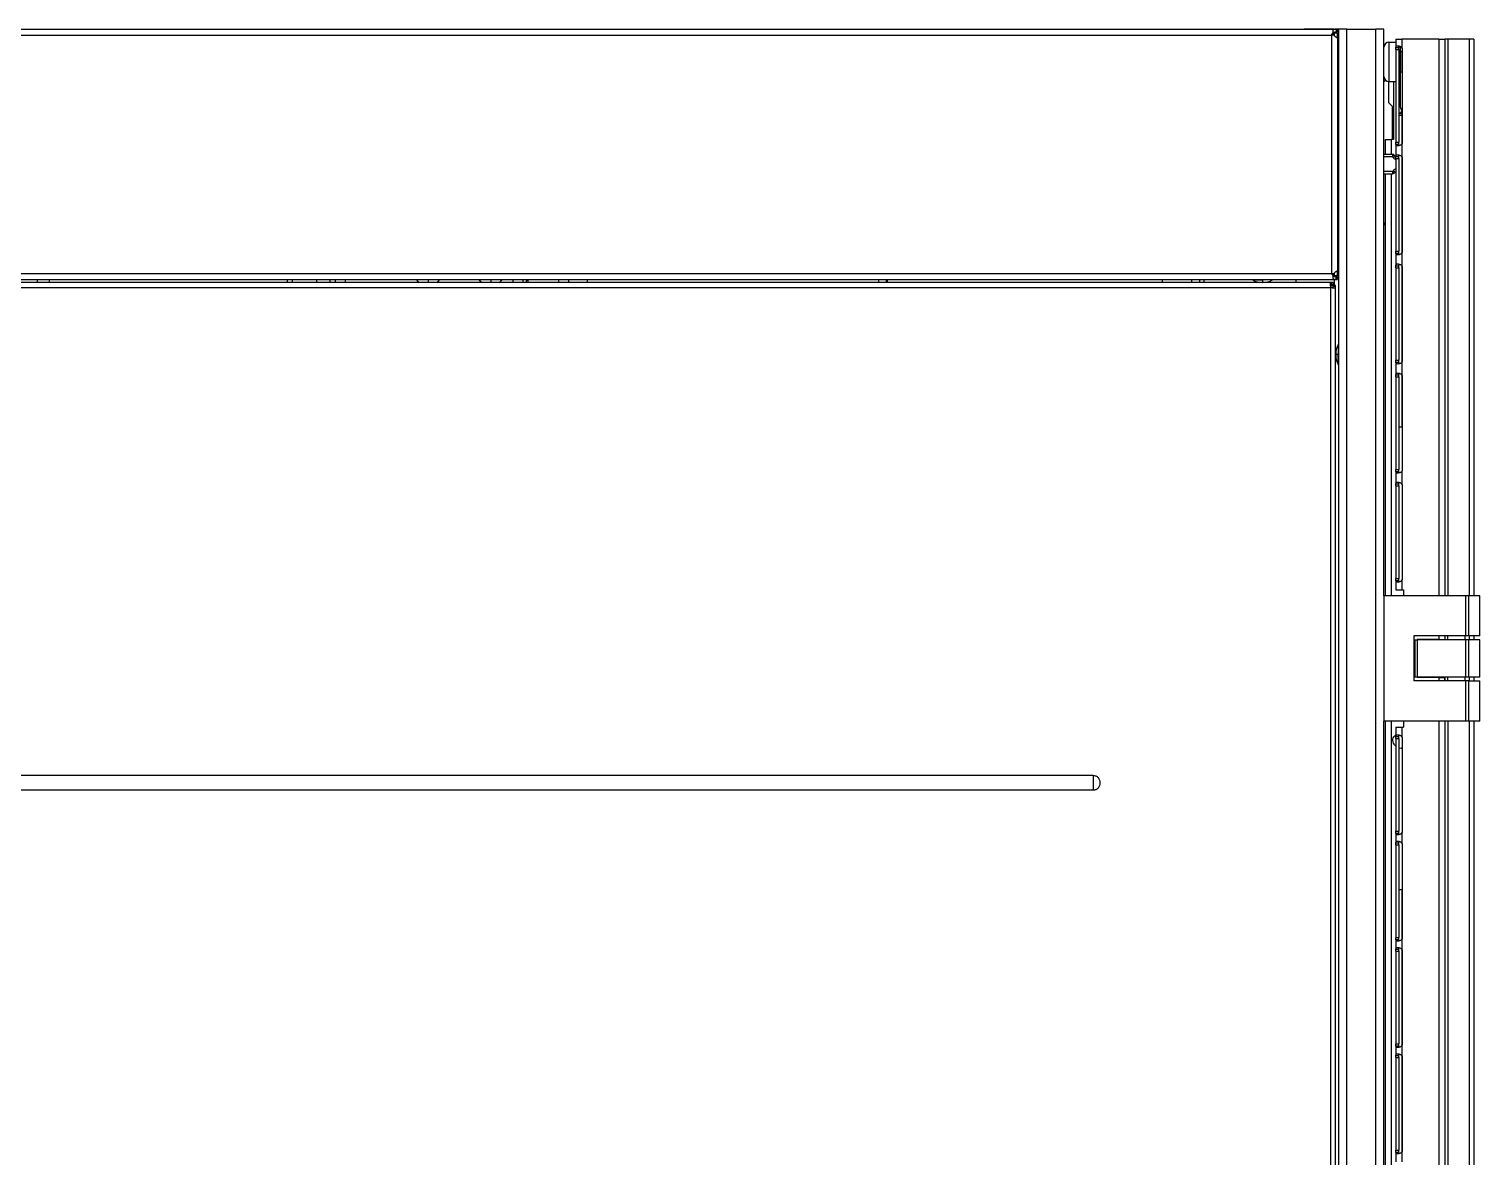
# Model space of a CAD drawing. Header units: millimetres. Extents: x 167 to 1022, y 285 to 720.
# Drawn here: x 963.5 to 1021.5, y 439.1 to 484.1 of the extents above; entities that cross this region are included whole.
import ezdxf

# ---------------------------------------------------------------- set-up
doc = ezdxf.new("R2010")
doc.units = ezdxf.units.MM

msp = doc.modelspace()

# ---------------------------------------------------------------- linework, layer by layer
at = {"color": 7, "linetype": 'Continuous', "lineweight": 25}
for p, q in [((906.869, 484.129), (1015.771, 484.129)), ((1014.495, 484.139), (1014.505, 484.129)), ((1015.695, 484.139), (1014.495, 484.139)), ((1014.495, 484.139), (1014.495, 484.139)), ((1014.505, 484.129), (1014.495, 484.139)), ((1015.58, 483.889), (1015.632, 483.97)), ((1015.58, 483.889), (1015.632, 483.929)), ((1015.58, 483.889), (1015.665, 483.91)), ((1015.665, 483.91), (1015.622, 483.91)), ((1015.632, 483.97), (1015.632, 483.929)), ((1015.68, 483.889), (1015.68, 483.998)), ((1015.685, 484.129), (1015.695, 484.139)), ((1015.7, 483.979), (1015.7, 483.999)), ((1015.82, 483.979), (1015.7, 483.979)), ((1015.7, 483.86), (1015.7, 483.979)), ((1015.771, 484.129), (1015.771, 484.009)), ((1015.82, 484.129), (1015.771, 484.129)), ((1015.82, 484.009), (1015.771, 484.009)), ((1015.82, 484.129), (1015.82, 484.009)), ((1015.87, 484.129), (1015.82, 484.129)), ((1015.82, 483.792), (1015.82, 483.979)), ((1015.87, 288.629), (1015.87, 484.129)), ((1016.19, 484.129), (1015.87, 484.129)), ((1016.19, 288.629), (1016.19, 484.129)), ((1016.19, 484.129), (1017.35, 484.129)), ((1017.35, 288.629), (1017.35, 484.129)), ((1017.67, 484.129), (1017.35, 484.129)), ((1017.67, 461.479), (1017.67, 484.129)), ((907.06, 483.889), (1015.58, 483.889)), ((1015.58, 483.889), (1015.58, 474.369)), ((1015.82, 483.792), (1015.808, 483.792)), ((1015.82, 483.792), (1015.82, 474.466)), ((1017.68, 482.239), (1017.68, 483.419)), ((1017.88, 483.619), (1017.88, 482.039)), ((1017.88, 483.619), (1018.16, 483.619)), ((1018.16, 483.729), (1018.16, 483.398)), ((1018.16, 483.729), (1018.4, 483.729)), ((1018.16, 483.398), (1018.28, 483.398)), ((1018.16, 483.319), (1018.16, 483.398)), ((1018.28, 483.319), (1018.28, 483.398)), ((1018.282, 483.429), (1018.33, 483.429)), ((1018.33, 483.429), (1018.33, 481.029)), ((1018.4, 483.729), (1018.4, 483.398)), ((1019.87, 483.729), (1018.4, 483.729)), ((1019.87, 483.729), (1020.11, 483.729)), ((1019.87, 483.729), (1019.87, 461.479)), ((1020.11, 483.729), (1020.11, 461.479)), ((1020.23, 483.729), (1020.11, 483.729)), ((1021.09, 483.729), (1020.23, 483.729)), ((1020.23, 483.729), (1020.23, 461.479)), ((1021.27, 483.729), (1021.09, 483.729)), ((1021.09, 483.729), (1021.09, 461.479)), ((1021.27, 483.729), (1021.27, 461.479)), ((1018.16, 483.319), (1018.28, 483.319)), ((1018.16, 483.319), (1018.16, 479.619)), ((1018.28, 483.319), (1018.28, 479.619)), ((1018.34, 483.169), (1018.33, 483.169)), ((1018.34, 483.254), (1018.34, 482.404)), ((1018.423, 483.215), (1018.34, 483.254)), ((1018.423, 479.619), (1018.423, 483.319)), ((1018.34, 482.489), (1018.33, 482.489)), ((1018.423, 482.443), (1018.34, 482.404)), ((1017.67, 482.046), (1017.744, 482.092)), ((1017.86, 482.04), (1017.86, 481.204)), ((1017.88, 482.039), (1018.16, 482.039)), ((1018.06, 482.039), (1018.06, 479.729)), ((1017.86, 481.204), (1018.01, 481.054)), ((1018.01, 481.054), (1018.01, 479.729)), ((1018.28, 481.029), (1018.33, 481.029)), ((1018.4, 480.679), (1018.28, 480.679)), ((1018.405, 480.899), (1018.33, 480.769)), ((1018.361, 480.754), (1018.33, 480.769)), ((1018.4, 480.679), (1018.423, 480.679)), ((1018.4, 480.679), (1018.4, 479.539)), ((1017.74, 479.127), (1017.74, 479.729)), ((1017.74, 479.729), (1017.98, 479.729)), ((1018.06, 479.729), (1017.98, 479.729)), ((1017.98, 479.127), (1017.98, 479.729)), ((1018.16, 479.619), (1018.28, 479.619)), ((1018.16, 479.539), (1018.16, 479.619)), ((1018.16, 479.539), (1018.28, 479.539)), ((1018.16, 479.539), (1018.16, 479.038)), ((1018.28, 479.539), (1018.28, 479.619)), ((1018.4, 479.539), (1018.4, 479.038)), ((1018.022, 479.127), (1017.67, 479.127)), ((1018.022, 479.027), (1017.67, 479.027)), ((1018.022, 479.127), (1018.022, 479.027)), ((1018.022, 479.027), (1018.092, 479.098)), ((1018.06, 478.988), (1018.022, 479.027)), ((1018.131, 479.059), (1018.06, 478.988)), ((1018.131, 479.059), (1018.092, 479.098)), ((1018.16, 479.038), (1018.28, 479.038)), ((1018.16, 478.959), (1018.16, 479.038)), ((1018.16, 478.959), (1018.28, 478.959)), ((1018.16, 478.959), (1018.16, 475.259)), ((1018.28, 478.959), (1018.28, 479.038)), ((1018.28, 478.959), (1018.28, 475.259)), ((1018.4, 479.038), (1018.4, 475.179)), ((1018.423, 475.259), (1018.423, 478.959)), ((1017.67, 478.451), (1018.022, 478.451)), ((1017.67, 478.351), (1018.022, 478.351)), ((1017.74, 461.479), (1017.74, 478.351)), ((1017.98, 461.479), (1017.98, 478.351)), ((1018.022, 478.451), (1018.06, 478.489)), ((1018.022, 478.451), (1018.022, 478.351)), ((1018.092, 478.38), (1018.022, 478.451)), ((1018.06, 478.489), (1018.131, 478.419)), ((1018.092, 478.38), (1018.131, 478.419)), ((1017.74, 476.291), (1017.67, 476.412)), ((1018.16, 475.259), (1018.28, 475.259)), ((1018.16, 475.179), (1018.16, 475.259)), ((1018.28, 475.179), (1018.28, 475.259)), ((1018.16, 475.179), (1018.28, 475.179)), ((1018.16, 475.179), (1018.16, 474.678)), ((1018.16, 474.678), (1018.28, 474.678)), ((1018.16, 474.599), (1018.16, 474.678)), ((1018.28, 474.599), (1018.28, 474.678)), ((1018.4, 475.179), (1018.4, 474.678)), ((1018.4, 474.678), (1018.4, 470.819)), ((906.869, 474.129), (1015.771, 474.129)), ((907.06, 474.369), (1015.58, 474.369)), ((963.835, 474.009), (963.835, 474.129)), ((964.315, 474.009), (964.315, 474.129)), ((973.84, 474.009), (973.84, 474.129)), ((974.04, 474.009), (974.04, 474.129)), ((974.99, 474.129), (974.99, 474.009)), ((975.54, 474.009), (975.54, 474.129)), ((975.74, 474.129), (975.74, 474.009)), ((976.14, 474.129), (976.14, 474.009)), ((979.46, 474.129), (979.46, 474.009)), ((981.96, 474.129), (981.96, 474.009)), ((982.84, 474.129), (982.84, 474.009)), ((983.24, 474.129), (983.24, 474.009)), ((983.44, 474.129), (983.44, 474.009)), ((984.67, 474.129), (984.67, 474.009)), ((985.07, 474.129), (985.07, 474.009)), ((985.82, 474.129), (985.82, 474.009)), ((997.47, 474.129), (997.47, 474.009)), ((997.77, 474.129), (997.77, 474.009)), ((997.82, 474.129), (997.82, 474.009)), ((1008.82, 474.009), (1008.82, 474.129)), ((1010, 474.009), (1010, 474.129)), ((1010.32, 474.009), (1010.32, 474.129)), ((1010.49, 474.009), (1010.49, 474.129)), ((1012.42, 474.109), (1012.82, 474.109)), ((1012.49, 474.129), (1012.49, 474.109)), ((1012.82, 474.129), (1012.82, 474.109)), ((1012.82, 474.109), (1012.82, 474.009)), ((1013.22, 474.109), (1012.82, 474.109)), ((1013.15, 474.109), (1013.15, 474.129)), ((1014.17, 474.009), (1014.17, 474.129)), ((1015.58, 474.369), (1015.665, 474.348)), ((1015.58, 474.369), (1015.632, 474.288)), ((1015.665, 474.348), (1015.622, 474.348)), ((1015.632, 474.288), (1015.632, 474.329)), ((1015.68, 474.369), (1015.68, 474.259)), ((1015.7, 474.279), (1015.7, 474.398)), ((1015.82, 474.279), (1015.7, 474.279)), ((1015.7, 474.259), (1015.7, 474.279)), ((1015.7, 473.884), (1015.7, 474.129)), ((1015.771, 474.129), (1015.771, 474.249)), ((1015.771, 474.249), (1015.82, 474.249)), ((1015.771, 474.129), (1015.82, 474.129)), ((1015.82, 474.279), (1015.82, 474.466)), ((1015.82, 474.129), (1015.82, 474.249)), ((1018.16, 474.599), (1018.28, 474.599)), ((1018.16, 474.599), (1018.16, 470.899)), ((1018.28, 474.599), (1018.28, 470.899)), ((1018.423, 470.899), (1018.423, 474.599)), ((1015.585, 474.009), (907.055, 474.009)), ((907.095, 473.809), (1015.545, 473.809)), ((1015.645, 473.884), (1015.545, 473.884)), ((1015.556, 473.845), (1015.545, 473.809)), ((1015.581, 473.82), (1015.545, 473.809)), ((1015.545, 473.809), (1015.545, 391.829)), ((1015.585, 474.009), (1015.585, 473.909)), ((1015.645, 474.009), (1015.585, 474.009)), ((1015.645, 473.909), (1015.585, 473.909)), ((1015.645, 474.009), (1015.645, 473.909)), ((1015.745, 473.884), (1015.645, 473.884)), ((1015.645, 473.849), (1015.645, 473.884)), ((1015.745, 473.849), (1015.645, 473.849)), ((1015.745, 473.849), (1015.745, 473.884)), ((1015.745, 391.789), (1015.745, 473.849)), ((1015.85, 471.529), (1015.85, 471.129)), ((1015.87, 471.459), (1015.85, 471.459)), ((1015.85, 471.129), (1015.75, 471.129)), ((1015.85, 470.729), (1015.85, 471.129)), ((1015.87, 471.129), (1015.85, 471.129)), ((1015.85, 470.799), (1015.87, 470.799)), ((1018.16, 470.899), (1018.28, 470.899)), ((1018.16, 470.819), (1018.16, 470.899)), ((1018.16, 470.819), (1018.28, 470.819)), ((1018.16, 470.819), (1018.16, 470.318)), ((1018.28, 470.819), (1018.28, 470.899)), ((1018.4, 470.819), (1018.4, 470.318)), ((1018.16, 470.318), (1018.28, 470.318)), ((1018.16, 470.239), (1018.16, 470.318)), ((1018.16, 470.239), (1018.28, 470.239)), ((1018.16, 470.239), (1018.16, 466.539)), ((1018.28, 470.239), (1018.28, 470.318)), ((1018.28, 470.239), (1018.28, 466.539)), ((1018.4, 470.318), (1018.4, 468.229)), ((1018.423, 466.539), (1018.423, 470.239)), ((1018.4, 468.229), (1018.28, 468.229)), ((1018.4, 468.229), (1018.423, 468.229)), ((1018.16, 466.539), (1018.28, 466.539)), ((1018.16, 466.459), (1018.16, 466.539)), ((1018.28, 466.459), (1018.28, 466.539)), ((1018.16, 466.459), (1018.28, 466.459)), ((1018.16, 466.459), (1018.16, 465.958)), ((1018.16, 465.958), (1018.28, 465.958)), ((1018.16, 465.879), (1018.16, 465.958)), ((1018.28, 465.879), (1018.28, 465.958)), ((1018.4, 466.459), (1018.4, 465.958)), ((1018.16, 465.879), (1018.28, 465.879)), ((1018.16, 465.879), (1018.16, 462.179)), ((1018.28, 465.879), (1018.28, 462.179)), ((1018.423, 462.179), (1018.423, 465.879)), ((1018.16, 462.179), (1018.28, 462.179)), ((1018.16, 462.099), (1018.16, 462.179)), ((1018.16, 462.099), (1018.28, 462.099)), ((1018.16, 462.099), (1018.16, 461.729)), ((1018.28, 462.099), (1018.28, 462.179)), ((1018.4, 462.099), (1018.4, 461.729)), ((1020.943, 461.479), (1017.67, 461.479)), ((1017.67, 461.479), (1017.67, 456.479)), ((1018.16, 461.729), (1018.4, 461.729)), ((1018.4, 461.729), (1018.46, 461.729)), ((1018.46, 461.729), (1018.46, 461.479)), ((1020.943, 461.479), (1020.943, 459.879)), ((1021.059, 461.479), (1020.943, 461.479)), ((1021.059, 461.479), (1021.059, 459.879)), ((1021.52, 461.479), (1021.059, 461.479)), ((1021.52, 459.879), (1021.52, 461.479)), ((1018.87, 459.879), (1018.87, 458.079)), ((1020.943, 459.879), (1018.87, 459.879)), ((1018.92, 459.729), (1018.92, 458.229)), ((1018.92, 459.729), (1019.02, 459.729)), ((1019.87, 459.734), (1019.01, 459.734)), ((1019.01, 459.729), (1019.01, 459.734)), ((1019.02, 458.229), (1019.02, 459.729)), ((1020.943, 459.729), (1019.02, 459.729)), ((1019.314, 459.734), (1019.314, 459.729)), ((1019.763, 459.729), (1019.763, 459.734)), ((1019.87, 459.879), (1019.87, 459.734)), ((1019.87, 459.734), (1020.11, 459.734)), ((1019.913, 459.729), (1019.913, 459.734)), ((1019.94, 459.734), (1019.94, 459.729)), ((1019.99, 459.734), (1019.99, 459.729)), ((1020.11, 459.879), (1020.11, 459.734)), ((1020.11, 459.734), (1020.11, 459.729)), ((1020.12, 459.879), (1020.12, 459.729)), ((1020.22, 459.879), (1020.22, 459.729)), ((1020.919, 459.879), (1020.919, 459.729)), ((1021.059, 459.879), (1020.943, 459.879)), ((1020.943, 459.729), (1020.943, 458.229)), ((1021.059, 459.729), (1020.943, 459.729)), ((1021.52, 459.879), (1021.059, 459.879)), ((1021.059, 459.729), (1021.059, 458.229)), ((1021.52, 459.729), (1021.059, 459.729)), ((1021.09, 459.879), (1021.09, 459.729)), ((1021.27, 459.879), (1021.27, 459.729)), ((1021.52, 458.229), (1021.52, 459.729)), ((1020.943, 458.079), (1018.87, 458.079)), ((1019.02, 458.229), (1018.92, 458.229)), ((1019.01, 458.224), (1019.01, 458.229)), ((1019.87, 458.224), (1019.01, 458.224)), ((1020.943, 458.229), (1019.02, 458.229)), ((1019.87, 458.224), (1020.11, 458.224)), ((1019.87, 458.224), (1019.87, 458.079)), ((1019.94, 458.229), (1019.94, 458.224)), ((1019.99, 458.229), (1019.99, 458.224)), ((1020.11, 458.229), (1020.11, 458.224)), ((1020.11, 458.224), (1020.11, 458.079)), ((1020.12, 458.079), (1020.12, 458.229)), ((1020.22, 458.229), (1020.22, 458.079)), ((1020.919, 458.229), (1020.919, 458.079)), ((1021.059, 458.229), (1020.943, 458.229)), ((1020.943, 458.079), (1020.943, 456.479)), ((1021.059, 458.079), (1020.943, 458.079)), ((1021.52, 458.229), (1021.059, 458.229)), ((1021.059, 458.079), (1021.059, 456.479)), ((1021.059, 458.079), (1021.52, 458.079)), ((1021.09, 458.229), (1021.09, 458.079)), ((1021.27, 458.229), (1021.27, 458.079)), ((1021.52, 456.479), (1021.52, 458.079)), ((1020.943, 456.479), (1017.67, 456.479)), ((1017.67, 319.579), (1017.67, 456.479)), ((1017.74, 436.829), (1017.74, 456.479)), ((1017.98, 399.069), (1017.98, 456.479)), ((1018.16, 456.229), (1018.16, 455.858)), ((1018.16, 456.229), (1018.4, 456.229)), ((1018.4, 456.229), (1018.4, 455.858)), ((1018.4, 456.229), (1018.46, 456.229)), ((1018.46, 456.479), (1018.46, 456.229)), ((1019.87, 456.479), (1019.87, 319.579)), ((1020.11, 456.479), (1020.11, 319.579)), ((1020.23, 456.479), (1020.23, 319.579)), ((1021.059, 456.479), (1020.943, 456.479)), ((1021.52, 456.479), (1021.059, 456.479)), ((1021.09, 456.479), (1021.09, 319.579)), ((1021.27, 456.479), (1021.27, 319.579)), ((1018.16, 455.928), (1018.101, 455.873)), ((1018.16, 455.858), (1018.28, 455.858)), ((1018.16, 455.779), (1018.16, 455.858)), ((1018.16, 455.779), (1018.28, 455.779)), ((1018.16, 455.779), (1018.16, 452.079)), ((1018.28, 455.779), (1018.28, 455.858)), ((1018.28, 455.779), (1018.28, 452.079)), ((1018.423, 452.079), (1018.423, 455.779)), ((1018.368, 455.381), (1018.28, 455.399)), ((1018.368, 455.381), (1018.423, 455.432)), ((1018.423, 455.393), (1018.368, 455.381)), ((1006.05, 454.308), (916.59, 454.308)), ((1006.05, 454.308), (1006.05, 453.71)), ((1006.05, 453.71), (916.59, 453.71)), ((1018.16, 452.079), (1018.28, 452.079)), ((1018.16, 451.999), (1018.16, 452.079)), ((1018.16, 451.999), (1018.28, 451.999)), ((1018.16, 451.999), (1018.16, 451.608)), ((1018.28, 451.999), (1018.28, 452.079)), ((1018.4, 451.999), (1018.4, 451.608)), ((1018.16, 451.608), (1018.28, 451.608)), ((1018.16, 451.529), (1018.16, 451.608)), ((1018.16, 451.529), (1018.28, 451.529)), ((1018.16, 451.529), (1018.16, 447.829)), ((1018.28, 451.529), (1018.28, 451.608)), ((1018.28, 451.529), (1018.28, 447.829)), ((1018.423, 447.829), (1018.423, 451.529)), ((1018.4, 449.729), (1018.28, 449.729)), ((1018.4, 449.729), (1018.423, 449.729)), ((1018.4, 449.729), (1018.4, 447.749)), ((1018.16, 447.829), (1018.28, 447.829)), ((1018.16, 447.749), (1018.16, 447.829)), ((1018.16, 447.749), (1018.28, 447.749)), ((1018.16, 447.749), (1018.16, 447.358)), ((1018.16, 447.358), (1018.28, 447.358)), ((1018.16, 447.279), (1018.16, 447.358)), ((1018.28, 447.749), (1018.28, 447.829)), ((1018.28, 447.279), (1018.28, 447.358)), ((1018.4, 447.749), (1018.4, 447.358)), ((1018.4, 447.358), (1018.4, 443.499)), ((1018.16, 447.279), (1018.28, 447.279)), ((1018.16, 447.279), (1018.16, 443.579)), ((1018.28, 447.279), (1018.28, 443.579)), ((1018.423, 443.579), (1018.423, 447.279)), ((1018.16, 443.579), (1018.28, 443.579)), ((1018.16, 443.499), (1018.16, 443.579)), ((1018.16, 443.499), (1018.28, 443.499)), ((1018.16, 443.499), (1018.16, 443.108)), ((1018.28, 443.499), (1018.28, 443.579)), ((1018.4, 443.499), (1018.4, 443.108)), ((1018.16, 443.108), (1018.28, 443.108)), ((1018.16, 443.029), (1018.16, 443.108)), ((1018.16, 443.029), (1018.28, 443.029)), ((1018.16, 443.029), (1018.16, 439.329)), ((1018.28, 443.029), (1018.28, 443.108)), ((1018.28, 443.029), (1018.28, 439.329)), ((1018.4, 443.108), (1018.4, 439.249)), ((1018.423, 439.329), (1018.423, 443.029)), ((1018.16, 439.329), (1018.28, 439.329)), ((1018.16, 439.249), (1018.16, 439.329)), ((1018.16, 439.249), (1018.28, 439.249)), ((1018.16, 439.249), (1018.16, 438.858)), ((1018.28, 439.249), (1018.28, 439.329)), ((1018.4, 439.249), (1018.4, 438.858))]:
    msp.add_line(p, q, dxfattribs=at)
at = {"color": 7, "linetype": 'Continuous', "lineweight": 25, "flags": 128}
for points in [[(1018.33, 480.769), (1018.297, 480.791), (1018.28, 480.805)], [(979.105, 474.009), (979.071, 474.04), (978.999, 474.129)], [(979.815, 474.009), (979.849, 474.04), (979.921, 474.129)], [(981.605, 474.009), (981.571, 474.04), (981.499, 474.129)], [(982.315, 474.009), (982.349, 474.04), (982.421, 474.129)]]:
    msp.add_lwpolyline(points, dxfattribs=at)
at = {"color": 7, "linetype": 'Continuous', "lineweight": 25}
for centre, radius, start, end in [((1017.88, 483.419), 0.2, 90, 180), ((1018.273, 483.319), 0.15, 0, 31.97075), ((1017.88, 482.239), 0.2, 180, 270), ((1018.48, 481.029), 0.15, 180, 240), ((1018.273, 479.619), 0.15, 328.02925, 0), ((1018.022, 479.027), 0.1, 45, 90), ((1018.201, 479.13), 0.2, 225, 258.04714), ((1018.273, 478.959), 0.15, 0, 31.97075), ((1018.022, 478.451), 0.1, 270, 315), ((1018.201, 478.348), 0.2, 101.95286, 135), ((1018.201, 478.348), 0.1, 114.4698, 135), ((1018.273, 475.259), 0.15, 328.02925, 0), ((1018.273, 474.599), 0.15, 0, 31.97075), ((982.942, 474.281), 0.5, 327.07911, 342.33323), ((1012.82, 474.859), 0.85, 241.92751, 270), ((1012.82, 474.859), 0.85, 270, 298.07249), ((1016.6, 471.129), 0.85, 151.92751, 180), ((1016.6, 471.129), 0.85, 180, 208.07249), ((1018.273, 470.899), 0.15, 328.02925, 0), ((1018.273, 470.239), 0.15, 0, 31.97075), ((1018.273, 466.539), 0.15, 328.02925, 0), ((1018.273, 465.879), 0.15, 0, 31.97075), ((1018.273, 462.179), 0.15, 328.02925, 0), ((1018.273, 455.779), 0.15, 0, 31.97075), ((1018.273, 452.079), 0.15, 328.02925, 0), ((1018.273, 451.529), 0.15, 0, 31.97075), ((1018.273, 447.829), 0.15, 328.02925, 0), ((1018.273, 447.279), 0.15, 0, 31.97075), ((1018.273, 443.579), 0.15, 328.02925, 0), ((1018.273, 443.029), 0.15, 0, 31.97075), ((1018.273, 439.329), 0.15, 328.02925, 0)]:
    msp.add_arc(centre, radius, start, end, dxfattribs=at)
for points, knots in [([(1015.771, 484.129), (1015.758, 484.129), (1015.732, 484.129), (1015.7, 484.125), (1015.674, 484.115), (1015.654, 484.099), (1015.64, 484.076), (1015.632, 484.045), (1015.629, 484.01), (1015.631, 483.983), (1015.632, 483.97)], [0, 0, 0, 0, 0.124893, 0.249876, 0.374897, 0.499919, 0.624947, 0.749965, 0.874984, 1, 1, 1, 1]), ([(1015.771, 484.009), (1015.753, 484.009), (1015.716, 484.009), (1015.676, 484.004), (1015.65, 483.991), (1015.635, 483.977), (1015.632, 483.963), (1015.631, 483.956)], [0, 0, 0, 0, 0.289161, 0.577672, 0.722289, 0.866716, 1, 1, 1, 1]), ([(1015.82, 483.792), (1015.819, 483.791), (1015.818, 483.788), (1015.807, 483.79), (1015.79, 483.796), (1015.767, 483.808), (1015.741, 483.825), (1015.713, 483.847), (1015.686, 483.875), (1015.672, 483.898), (1015.665, 483.91)], [0, 0, 0, 0, 0.125007, 0.250015, 0.375023, 0.500038, 0.625051, 0.750066, 0.875064, 1, 1, 1, 1]), ([(1018.16, 483.398), (1018.16, 483.41), (1018.162, 483.433), (1018.174, 483.454), (1018.196, 483.466), (1018.229, 483.47), (1018.269, 483.466), (1018.315, 483.454), (1018.361, 483.433), (1018.387, 483.41), (1018.4, 483.398)], [0, 0, 0, 0, 0.124908, 0.249934, 0.374967, 0.5, 0.625033, 0.750066, 0.875092, 1, 1, 1, 1]), ([(1018.28, 483.398), (1018.28, 483.407), (1018.281, 483.426), (1018.284, 483.447), (1018.29, 483.455), (1018.293, 483.458)], [0, 0, 0, 0, 0.371403, 0.742397, 1, 1, 1, 1]), ([(1018.423, 480.735), (1018.422, 480.735), (1018.401, 480.737), (1018.37, 480.75), (1018.336, 480.765), (1018.332, 480.768), (1018.33, 480.769)], [0, 0, 0, 0, 0.014792, 0.343456, 0.671889, 1, 1, 1, 1]), ([(1018.405, 480.899), (1018.406, 480.897), (1018.407, 480.896), (1018.422, 480.89), (1018.423, 480.89)], [0, 0, 0, 0, 0.978533, 1, 1, 1, 1]), ([(1018.4, 479.539), (1018.387, 479.528), (1018.361, 479.505), (1018.315, 479.484), (1018.269, 479.472), (1018.229, 479.468), (1018.196, 479.472), (1018.174, 479.484), (1018.162, 479.505), (1018.16, 479.528), (1018.16, 479.539)], [0, 0, 0, 0, 0.124908, 0.249934, 0.374967, 0.5, 0.625033, 0.750066, 0.875092, 1, 1, 1, 1]), ([(1018.286, 479.491), (1018.284, 479.498), (1018.28, 479.512), (1018.28, 479.53), (1018.28, 479.539)], [0, 0, 0, 0, 0.492846, 1, 1, 1, 1]), ([(1018.16, 479.038), (1018.16, 479.05), (1018.162, 479.073), (1018.174, 479.094), (1018.196, 479.106), (1018.229, 479.11), (1018.269, 479.106), (1018.315, 479.094), (1018.361, 479.073), (1018.387, 479.05), (1018.4, 479.038)], [0, 0, 0, 0, 0.124908, 0.249934, 0.374967, 0.5, 0.625033, 0.750066, 0.875092, 1, 1, 1, 1]), ([(1018.28, 479.038), (1018.28, 479.047), (1018.281, 479.066), (1018.284, 479.087), (1018.29, 479.095), (1018.293, 479.098)], [0, 0, 0, 0, 0.371403, 0.742397, 1, 1, 1, 1]), ([(1018.4, 475.179), (1018.387, 475.168), (1018.361, 475.145), (1018.315, 475.124), (1018.269, 475.112), (1018.229, 475.108), (1018.196, 475.112), (1018.174, 475.124), (1018.162, 475.145), (1018.16, 475.168), (1018.16, 475.179)], [0, 0, 0, 0, 0.1249076, 0.2499337, 0.3749668, 0.5, 0.6250332, 0.7500663, 0.8750924, 1, 1, 1, 1]), ([(1018.16, 474.678), (1018.16, 474.69), (1018.162, 474.713), (1018.174, 474.734), (1018.196, 474.746), (1018.229, 474.75), (1018.269, 474.746), (1018.315, 474.734), (1018.361, 474.713), (1018.387, 474.69), (1018.4, 474.678)], [0, 0, 0, 0, 0.124908, 0.249934, 0.374967, 0.5, 0.625033, 0.750066, 0.875092, 1, 1, 1, 1]), ([(1018.286, 475.131), (1018.284, 475.138), (1018.28, 475.152), (1018.28, 475.17), (1018.28, 475.179)], [0, 0, 0, 0, 0.492846, 1, 1, 1, 1]), ([(1018.28, 474.678), (1018.28, 474.687), (1018.281, 474.706), (1018.284, 474.727), (1018.29, 474.735), (1018.293, 474.738)], [0, 0, 0, 0, 0.371403, 0.742397, 1, 1, 1, 1]), ([(1015.632, 474.288), (1015.631, 474.275), (1015.629, 474.248), (1015.632, 474.212), (1015.64, 474.182), (1015.654, 474.159), (1015.674, 474.142), (1015.7, 474.133), (1015.732, 474.129), (1015.758, 474.129), (1015.771, 474.129)], [0, 0, 0, 0, 0.1250165, 0.2500346, 0.3750533, 0.5000813, 0.6251025, 0.7501244, 0.8751074, 1, 1, 1, 1]), ([(1015.631, 474.302), (1015.632, 474.295), (1015.635, 474.281), (1015.65, 474.266), (1015.676, 474.254), (1015.716, 474.249), (1015.753, 474.249), (1015.771, 474.249)], [0, 0, 0, 0, 0.133284, 0.277711, 0.422328, 0.710839, 1, 1, 1, 1]), ([(1015.665, 474.348), (1015.672, 474.36), (1015.686, 474.383), (1015.713, 474.411), (1015.741, 474.433), (1015.767, 474.45), (1015.79, 474.461), (1015.807, 474.468), (1015.818, 474.47), (1015.819, 474.467), (1015.82, 474.466)], [0, 0, 0, 0, 0.124936, 0.249934, 0.374949, 0.499962, 0.624977, 0.749985, 0.874993, 1, 1, 1, 1]), ([(1015.585, 474.009), (1015.576, 474.009), (1015.56, 474.008), (1015.543, 474), (1015.532, 473.987), (1015.526, 473.967), (1015.526, 473.941), (1015.53, 473.91), (1015.54, 473.877), (1015.551, 473.856), (1015.556, 473.845)], [0, 0, 0, 0, 0.124917, 0.2499162, 0.3749334, 0.4999489, 0.6249656, 0.7499821, 0.8750033, 1, 1, 1, 1]), ([(1015.585, 473.909), (1015.572, 473.908), (1015.554, 473.908), (1015.538, 473.903), (1015.535, 473.899), (1015.534, 473.898)], [0, 0, 0, 0, 0.620074, 0.931171, 1, 1, 1, 1]), ([(1015.556, 473.845), (1015.56, 473.839), (1015.567, 473.83), (1015.577, 473.823), (1015.581, 473.82)], [0, 0, 0, 0, 0.560027, 1, 1, 1, 1]), ([(1015.581, 473.82), (1015.592, 473.815), (1015.613, 473.803), (1015.646, 473.794), (1015.677, 473.789), (1015.703, 473.79), (1015.723, 473.796), (1015.737, 473.807), (1015.744, 473.823), (1015.745, 473.84), (1015.745, 473.849)], [0, 0, 0, 0, 0.124997, 0.250018, 0.375034, 0.500051, 0.625067, 0.750084, 0.875083, 1, 1, 1, 1]), ([(1015.613, 473.79), (1015.617, 473.79), (1015.627, 473.791), (1015.637, 473.8), (1015.644, 473.817), (1015.645, 473.836), (1015.645, 473.849)], [0, 0, 0, 0, 0.195658, 0.396881, 0.598378, 1, 1, 1, 1]), ([(1018.4, 470.819), (1018.387, 470.808), (1018.361, 470.785), (1018.315, 470.764), (1018.269, 470.752), (1018.229, 470.748), (1018.196, 470.752), (1018.174, 470.764), (1018.162, 470.785), (1018.16, 470.808), (1018.16, 470.819)], [0, 0, 0, 0, 0.124908, 0.249934, 0.374967, 0.5, 0.625033, 0.750066, 0.875092, 1, 1, 1, 1]), ([(1018.286, 470.771), (1018.284, 470.778), (1018.28, 470.792), (1018.28, 470.81), (1018.28, 470.819)], [0, 0, 0, 0, 0.492846, 1, 1, 1, 1]), ([(1018.16, 470.318), (1018.16, 470.33), (1018.162, 470.353), (1018.174, 470.374), (1018.196, 470.386), (1018.229, 470.39), (1018.269, 470.386), (1018.315, 470.374), (1018.361, 470.353), (1018.387, 470.33), (1018.4, 470.318)], [0, 0, 0, 0, 0.124908, 0.249934, 0.374967, 0.5, 0.625033, 0.750066, 0.875092, 1, 1, 1, 1]), ([(1018.28, 470.318), (1018.28, 470.327), (1018.281, 470.346), (1018.284, 470.367), (1018.29, 470.375), (1018.293, 470.378)], [0, 0, 0, 0, 0.3714029, 0.7423965, 1, 1, 1, 1]), ([(1018.4, 466.459), (1018.387, 466.448), (1018.361, 466.425), (1018.315, 466.404), (1018.269, 466.392), (1018.229, 466.388), (1018.196, 466.392), (1018.174, 466.404), (1018.162, 466.425), (1018.16, 466.448), (1018.16, 466.459)], [0, 0, 0, 0, 0.124908, 0.249934, 0.374967, 0.5, 0.625033, 0.750066, 0.875092, 1, 1, 1, 1]), ([(1018.16, 465.958), (1018.16, 465.97), (1018.162, 465.993), (1018.174, 466.014), (1018.196, 466.026), (1018.229, 466.03), (1018.269, 466.026), (1018.315, 466.014), (1018.361, 465.993), (1018.387, 465.97), (1018.4, 465.958)], [0, 0, 0, 0, 0.124908, 0.249934, 0.374967, 0.5, 0.625033, 0.750066, 0.875092, 1, 1, 1, 1]), ([(1018.286, 466.411), (1018.284, 466.418), (1018.28, 466.432), (1018.28, 466.45), (1018.28, 466.459)], [0, 0, 0, 0, 0.492846, 1, 1, 1, 1]), ([(1018.28, 465.958), (1018.28, 465.967), (1018.281, 465.986), (1018.284, 466.007), (1018.29, 466.015), (1018.293, 466.018)], [0, 0, 0, 0, 0.3714029, 0.7423965, 1, 1, 1, 1]), ([(1018.4, 462.099), (1018.387, 462.088), (1018.361, 462.065), (1018.315, 462.044), (1018.269, 462.032), (1018.229, 462.028), (1018.196, 462.032), (1018.174, 462.044), (1018.162, 462.065), (1018.16, 462.088), (1018.16, 462.099)], [0, 0, 0, 0, 0.124908, 0.249934, 0.374967, 0.5, 0.625033, 0.750066, 0.875092, 1, 1, 1, 1]), ([(1018.286, 462.051), (1018.284, 462.058), (1018.28, 462.072), (1018.28, 462.09), (1018.28, 462.099)], [0, 0, 0, 0, 0.492846, 1, 1, 1, 1]), ([(1018.16, 455.468), (1018.134, 455.494), (1018.081, 455.548), (1018.039, 455.654), (1018.035, 455.759), (1018.06, 455.836), (1018.095, 455.862), (1018.104, 455.869)], [0, 0, 0, 0, 0.214278, 0.445914, 0.677542, 0.911044, 1, 1, 1, 1]), ([(1018.16, 455.858), (1018.16, 455.87), (1018.162, 455.893), (1018.174, 455.914), (1018.196, 455.926), (1018.229, 455.93), (1018.269, 455.926), (1018.315, 455.914), (1018.361, 455.893), (1018.387, 455.87), (1018.4, 455.858)], [0, 0, 0, 0, 0.124908, 0.249934, 0.374967, 0.5, 0.625033, 0.750066, 0.875092, 1, 1, 1, 1]), ([(1018.28, 455.858), (1018.28, 455.867), (1018.281, 455.886), (1018.284, 455.907), (1018.29, 455.915), (1018.293, 455.918)], [0, 0, 0, 0, 0.371398, 0.742385, 1, 1, 1, 1]), ([(1006.05, 454.308), (1006.069, 454.306), (1006.106, 454.304), (1006.16, 454.286), (1006.209, 454.257), (1006.251, 454.219), (1006.284, 454.173), (1006.315, 454.104), (1006.323, 454.009), (1006.315, 453.914), (1006.284, 453.845), (1006.251, 453.799), (1006.209, 453.761), (1006.16, 453.732), (1006.106, 453.714), (1006.069, 453.711), (1006.05, 453.71)], [0, 0, 0, 0, 0.06256, 0.125121, 0.187681, 0.250234, 0.312773, 0.375303, 0.500001, 0.624698, 0.687228, 0.749767, 0.812319, 0.874878, 0.93744, 1, 1, 1, 1]), ([(1018.4, 451.999), (1018.387, 451.988), (1018.361, 451.965), (1018.315, 451.944), (1018.269, 451.932), (1018.229, 451.928), (1018.196, 451.932), (1018.174, 451.944), (1018.162, 451.965), (1018.16, 451.988), (1018.16, 451.999)], [0, 0, 0, 0, 0.124908, 0.249934, 0.374967, 0.5, 0.625033, 0.750066, 0.875092, 1, 1, 1, 1]), ([(1018.286, 451.951), (1018.284, 451.958), (1018.28, 451.972), (1018.28, 451.99), (1018.28, 451.999)], [0, 0, 0, 0, 0.492846, 1, 1, 1, 1]), ([(1018.16, 451.608), (1018.16, 451.62), (1018.162, 451.643), (1018.174, 451.664), (1018.196, 451.676), (1018.229, 451.68), (1018.269, 451.676), (1018.315, 451.664), (1018.361, 451.643), (1018.387, 451.62), (1018.4, 451.608)], [0, 0, 0, 0, 0.124908, 0.249934, 0.374967, 0.5, 0.625033, 0.750066, 0.875092, 1, 1, 1, 1]), ([(1018.28, 451.608), (1018.28, 451.617), (1018.281, 451.636), (1018.284, 451.657), (1018.29, 451.665), (1018.293, 451.668)], [0, 0, 0, 0, 0.371398, 0.742385, 1, 1, 1, 1]), ([(1018.4, 447.749), (1018.387, 447.738), (1018.361, 447.715), (1018.315, 447.694), (1018.269, 447.682), (1018.229, 447.678), (1018.196, 447.682), (1018.174, 447.694), (1018.162, 447.715), (1018.16, 447.738), (1018.16, 447.749)], [0, 0, 0, 0, 0.124908, 0.249934, 0.374967, 0.5, 0.625033, 0.750066, 0.875092, 1, 1, 1, 1]), ([(1018.16, 447.358), (1018.16, 447.37), (1018.162, 447.393), (1018.174, 447.414), (1018.196, 447.426), (1018.229, 447.43), (1018.269, 447.426), (1018.315, 447.414), (1018.361, 447.393), (1018.387, 447.37), (1018.4, 447.358)], [0, 0, 0, 0, 0.124908, 0.249934, 0.374967, 0.5, 0.625033, 0.750066, 0.875092, 1, 1, 1, 1]), ([(1018.286, 447.701), (1018.284, 447.708), (1018.28, 447.722), (1018.28, 447.74), (1018.28, 447.749)], [0, 0, 0, 0, 0.492846, 1, 1, 1, 1]), ([(1018.28, 447.358), (1018.28, 447.367), (1018.281, 447.386), (1018.284, 447.407), (1018.29, 447.415), (1018.293, 447.418)], [0, 0, 0, 0, 0.371398, 0.742385, 1, 1, 1, 1]), ([(1018.4, 443.499), (1018.387, 443.488), (1018.361, 443.465), (1018.315, 443.444), (1018.269, 443.432), (1018.229, 443.428), (1018.196, 443.432), (1018.174, 443.444), (1018.162, 443.465), (1018.16, 443.488), (1018.16, 443.499)], [0, 0, 0, 0, 0.124908, 0.249934, 0.374967, 0.5, 0.625033, 0.750066, 0.875092, 1, 1, 1, 1]), ([(1018.286, 443.451), (1018.284, 443.458), (1018.28, 443.472), (1018.28, 443.49), (1018.28, 443.499)], [0, 0, 0, 0, 0.492846, 1, 1, 1, 1]), ([(1018.16, 443.108), (1018.16, 443.12), (1018.162, 443.143), (1018.174, 443.164), (1018.196, 443.176), (1018.229, 443.18), (1018.269, 443.176), (1018.315, 443.164), (1018.361, 443.143), (1018.387, 443.12), (1018.4, 443.108)], [0, 0, 0, 0, 0.124908, 0.249934, 0.374967, 0.5, 0.625033, 0.750066, 0.875092, 1, 1, 1, 1]), ([(1018.28, 443.108), (1018.28, 443.117), (1018.281, 443.136), (1018.284, 443.157), (1018.29, 443.165), (1018.293, 443.168)], [0, 0, 0, 0, 0.371398, 0.742385, 1, 1, 1, 1]), ([(1018.4, 439.249), (1018.387, 439.238), (1018.361, 439.215), (1018.315, 439.194), (1018.269, 439.182), (1018.229, 439.178), (1018.196, 439.182), (1018.174, 439.194), (1018.162, 439.215), (1018.16, 439.238), (1018.16, 439.249)], [0, 0, 0, 0, 0.1249078, 0.2499339, 0.3749666, 0.5, 0.6250334, 0.7500661, 0.8750922, 1, 1, 1, 1]), ([(1018.286, 439.201), (1018.284, 439.208), (1018.28, 439.222), (1018.28, 439.24), (1018.28, 439.249)], [0, 0, 0, 0, 0.492846, 1, 1, 1, 1])]:
    msp.add_open_spline(points, degree=3, knots=knots, dxfattribs=at)

doc.saveas('drawing.dxf')
